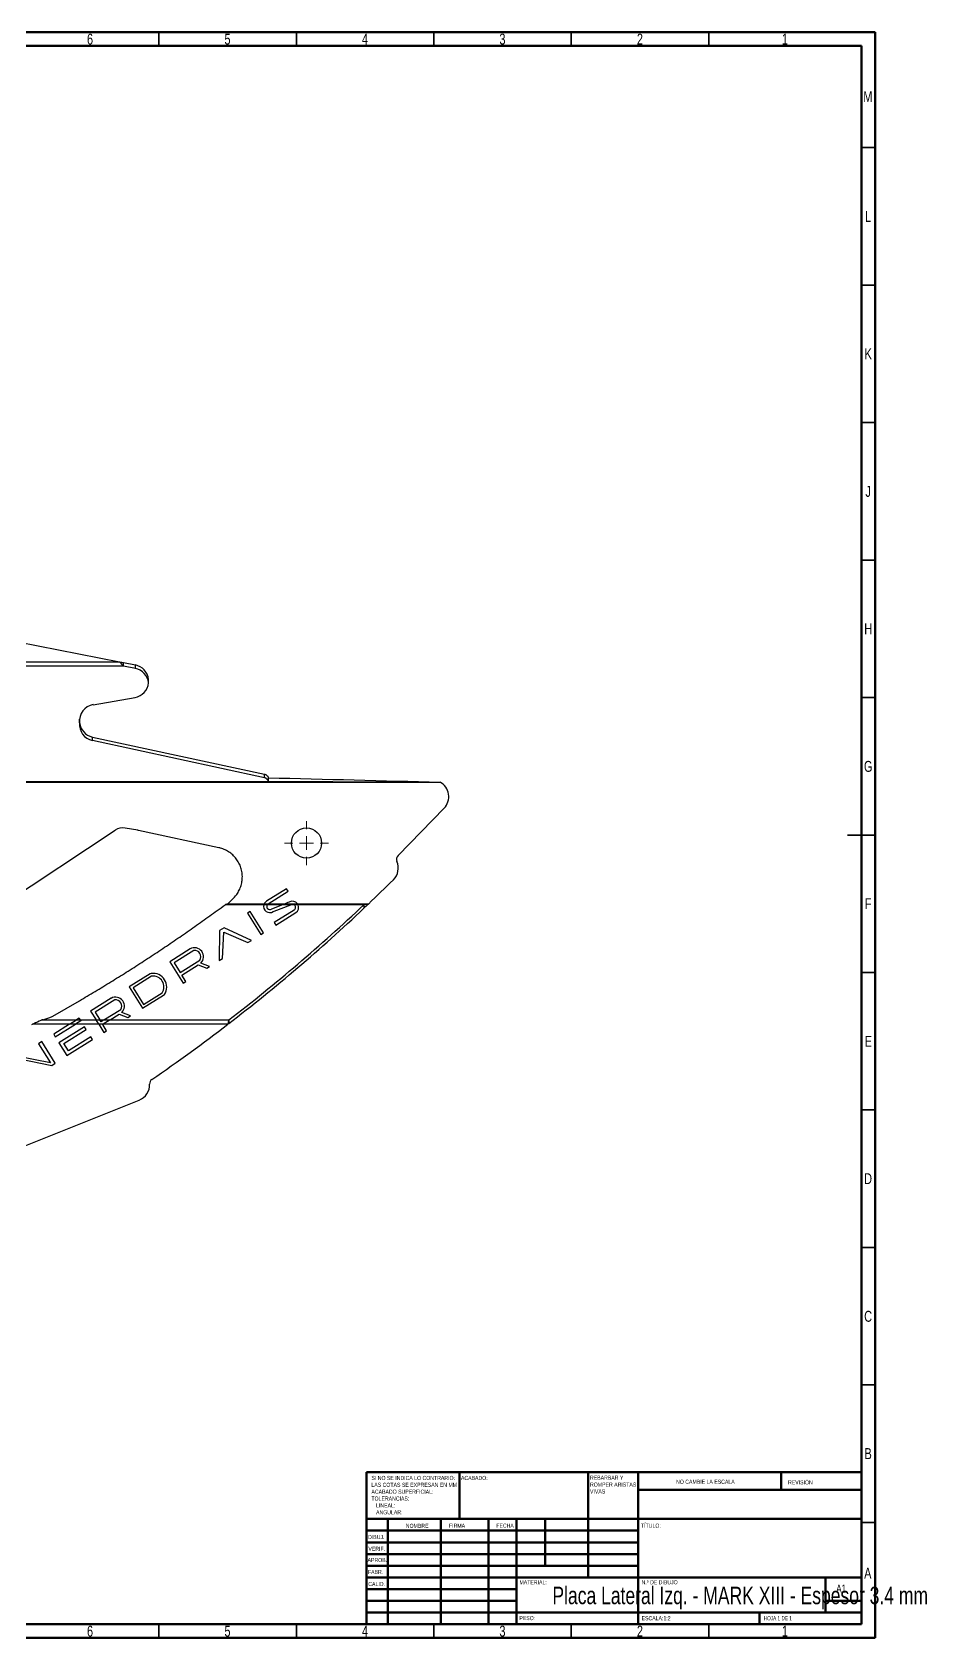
# Model space of a CAD drawing. Header units: millimetres. Extents: x 15 to 855, y 5 to 589.
# Drawn here: x 529 to 855, y 5 to 589 of the extents above; entities that cross this region are included whole.
import ezdxf

# ---------------------------------------------------------------- set-up
doc = ezdxf.new("R2010")
doc.units = ezdxf.units.MM
doc.styles.add('SLDTEXTSTYLE0', font='TXT', dxfattribs={"width": 0.75})
doc.styles.add('SLDTEXTSTYLE1', font='TXT', dxfattribs={"width": 0.681818})

# ---------------------------------------------------------------- blocks, each defined once
blk = doc.blocks.new('SW_NOTE_0')
at = {"color": 0, "linetype": 'Continuous', "lineweight": 0, "char_height": 1.5, "attachment_point": 1, "style": 'SLDTEXTSTYLE0'}
for s, insert in [('SI NO SE INDICA LO CONTRARIO:', (0, 1.93)), ('ACABADO SUPERFICIAL:', (0, -3.07)), ('TOLERANCIAS:', (0, -5.57)), ('LAS COTAS SE EXPRESAN EN MM', (0, -0.57)), ('ANGULAR:', (1.69, -10.57)), ('LINEAL:', (1.69, -8.07))]:
    blk.add_mtext(s, dxfattribs=dict(at, insert=insert))
blk = doc.blocks.new('SW_NOTE_0_1')
at = {"color": 0, "linetype": 'Continuous', "lineweight": 0, "char_height": 1.5, "attachment_point": 1, "style": 'SLDTEXTSTYLE0'}
for s, insert in [('REBARBAR Y', (0, 1.93)), ('VIVAS', (0, -3.07)), ('ROMPER ARISTAS', (0, -0.57))]:
    blk.add_mtext(s, dxfattribs=dict(at, insert=insert))
blk = doc.blocks.new('SW_CENTERMARKSYMBOL_20')
at = {"color": 0, "linetype": 'Continuous', "lineweight": 18}
for p, q in [((0, 5), (0, 8)), ((-5, 0), (-8, 0)), ((0, 0), (-2.5, 0)), ((0, 0), (0, 2.5)), ((0, 0), (0, -2.5)), ((0, 0), (2.5, 0)), ((5, 0), (8, 0)), ((0, -5), (0, -8))]:
    blk.add_line(p, q, dxfattribs=at)

msp = doc.modelspace()

# ---------------------------------------------------------------- linework, layer by layer
at = {"color": 7, "linetype": 'Continuous', "lineweight": 70}
for p, q in [((15, 589), (836, 589)), ((20, 584), (831, 584)), ((831, 584), (831, 10)), ((836, 589), (836, 5)), ((831, 10), (20, 10)), ((836, 5), (15, 5))]:
    msp.add_line(p, q, dxfattribs=at)
at = {"color": 7, "linetype": 'Continuous', "lineweight": 35}
for p, q in [((575.5, 584), (575.5, 589)), ((625.5, 584), (625.5, 589)), ((675.5, 584), (675.5, 589)), ((725.5, 584), (725.5, 589)), ((775.5, 584), (775.5, 589)), ((831, 547), (836, 547)), ((831, 497), (836, 497)), ((831, 447), (836, 447)), ((831, 397), (836, 397)), ((831, 347), (836, 347)), ((836, 297), (826, 297)), ((831, 297), (836, 297)), ((831, 247), (836, 247)), ((831, 197), (836, 197)), ((831, 147), (836, 147)), ((831, 97), (836, 97)), ((831, 47), (836, 47)), ((575.5, 10), (575.5, 5)), ((625.5, 10), (625.5, 5)), ((675.5, 10), (675.5, 5)), ((725.5, 10), (725.5, 5)), ((775.5, 10), (775.5, 5))]:
    msp.add_line(p, q, dxfattribs=at)
at = {"color": 7, "linetype": 'Continuous', "lineweight": 25}
for p, q in [((514.79, 369.1), (561.18, 359.98)), ((562.6, 358.41), (494.06, 358.41)), ((494.42, 359.98), (561.18, 359.98)), ((562.6, 358.41), (562.6, 359.7)), ((562.6, 359.7), (566.95, 358.85)), ((566.95, 357.55), (562.6, 358.41)), ((566.95, 357.55), (566.95, 358.85)), ((571.76, 352.31), (571.76, 353.6)), ((551.59, 344.4), (566.82, 347.05)), ((546.65, 337.84), (546.65, 339.14)), ((551.35, 331.33), (551.35, 332.62)), ((551.35, 332.62), (613.86, 319.13)), ((613.86, 317.84), (551.35, 331.33)), ((523.38, 316.51), (615.34, 316.51)), ((523.66, 316.23), (677.76, 316.23)), ((613.86, 317.84), (613.86, 319.13)), ((615.34, 316.51), (615.34, 317.8)), ((662.5, 289.55), (679.23, 306.75)), ((518.94, 271.9), (559.59, 298.73)), ((567.85, 298.71), (563.23, 299.51)), ((597.25, 292.36), (568.05, 298.67)), ((602.98, 274.39), (603.38, 274.84)), ((621.96, 277.48), (614.65, 272.92)), ((615.25, 271.97), (622.55, 276.53)), ((622.55, 276.53), (621.96, 277.48)), ((613.68, 271.62), (599.58, 271.62)), ((600.52, 271.9), (602.76, 274.15)), ((613.78, 271.9), (600.52, 271.9)), ((608.74, 269.22), (607.79, 268.63)), ((613.59, 261.46), (608.74, 269.22)), ((614.89, 271.62), (613.68, 271.62)), ((615.15, 271.9), (613.78, 271.9)), ((620.45, 271.62), (614.89, 271.62)), ((621.17, 271.9), (615.15, 271.9)), ((620.45, 271.62), (616.44, 270.06)), ((617.03, 269.12), (617.48, 269.29)), ((624.7, 269.72), (617.39, 265.16)), ((617.48, 269.29), (623.49, 271.62)), ((617.99, 264.21), (625.29, 268.77)), ((621.17, 271.9), (620.45, 271.62)), ((623.49, 271.62), (620.45, 271.62)), ((622.46, 272.4), (621.17, 271.9)), ((625.98, 271.9), (621.17, 271.9)), ((622.91, 272.58), (622.46, 272.4)), ((623.49, 271.62), (623.5, 271.63)), ((624.71, 271.62), (623.49, 271.62)), ((626.13, 271.62), (624.71, 271.62)), ((651.7, 271.9), (625.98, 271.9)), ((650.04, 271.62), (626.13, 271.62)), ((650.04, 271.62), (650.04, 270.33)), ((599.23, 263.28), (597.58, 262.25)), ((609.13, 258.68), (599.23, 263.28)), ((607.79, 268.63), (612.64, 260.87)), ((617.39, 265.16), (617.99, 264.21)), ((597.58, 262.25), (597.38, 251.34)), ((598.66, 252.14), (599.08, 261.68)), ((599.08, 261.68), (607.85, 257.87)), ((607.85, 257.87), (609.13, 258.68)), ((612.64, 260.87), (613.59, 261.46)), ((586.87, 255.56), (579.44, 250.91)), ((588.26, 255.01), (581.05, 250.51)), ((583.22, 247.03), (590.43, 251.53)), ((597.38, 251.34), (598.66, 252.14)), ((572.34, 246.48), (564.75, 241.74)), ((572.87, 245.63), (566.13, 241.42)), ((572.73, 246.62), (572.34, 246.48)), ((579.44, 250.91), (584.29, 243.15)), ((581.05, 250.51), (583.22, 247.03)), ((583.86, 246.01), (589.84, 249.75)), ((585.26, 243.76), (583.86, 246.01)), ((589.84, 249.75), (593, 248.6)), ((593.97, 249.21), (590.74, 250.39)), ((593, 248.6), (593.97, 249.21)), ((564.75, 241.74), (569.6, 233.98)), ((566.13, 241.42), (569.92, 235.35)), ((569.92, 235.35), (576.66, 239.57)), ((584.29, 243.15), (585.26, 243.76)), ((536.97, 231.09), (546.59, 236.72)), ((558.13, 237.6), (550.68, 232.94)), ((559.5, 237.04), (552.29, 232.53)), ((569.6, 233.98), (577.19, 238.72)), ((577.19, 238.72), (577.49, 239.01)), ((543.01, 228.15), (529.58, 228.15)), ((532.96, 229.72), (545.53, 229.72)), ((533.28, 229.83), (535.85, 230.61)), ((543.01, 228.15), (537.24, 224.54)), ((537.84, 223.57), (545.18, 228.15)), ((543.01, 228.15), (545.53, 229.72)), ((545.18, 228.15), (543.01, 228.15)), ((547.17, 229.4), (545.18, 228.15)), ((553.67, 228.15), (545.18, 228.15)), ((546.56, 230.37), (545.53, 229.72)), ((545.53, 229.72), (546.97, 229.72)), ((546.97, 229.72), (546.56, 230.37)), ((546.97, 229.72), (547.17, 229.4)), ((546.97, 229.72), (552.69, 229.72)), ((550.68, 232.94), (552.69, 229.72)), ((552.29, 232.53), (554.05, 229.72)), ((553.67, 228.15), (552.69, 229.72)), ((552.69, 229.72), (554.05, 229.72)), ((553.67, 228.15), (555.53, 225.18)), ((555.27, 228.15), (553.67, 228.15)), ((554.46, 229.06), (554.05, 229.72)), ((554.05, 229.72), (555.52, 229.72)), ((555.52, 229.72), (554.46, 229.06)), ((555.1, 228.04), (555.27, 228.15)), ((556.5, 225.79), (555.1, 228.04)), ((557.79, 229.72), (555.27, 228.15)), ((600.57, 228.15), (555.27, 228.15)), ((555.52, 229.72), (561.67, 233.56)), ((555.52, 229.72), (557.79, 229.72)), ((557.79, 229.72), (561.08, 231.78)), ((557.79, 229.72), (600.94, 229.72)), ((561.08, 231.78), (564.24, 230.63)), ((565.22, 231.24), (561.98, 232.42)), ((564.24, 230.63), (565.22, 231.24)), ((600.94, 229.72), (600.94, 228.43)), ((537.24, 224.54), (537.84, 223.57)), ((548.5, 227.28), (539.17, 221.45)), ((540.95, 221.21), (549.11, 226.3)), ((542.08, 216.78), (551.41, 222.61)), ((550.8, 223.59), (542.65, 218.49)), ((549.11, 226.3), (548.5, 227.28)), ((551.41, 222.61), (550.8, 223.59)), ((555.53, 225.18), (556.5, 225.79)), ((536.04, 214.12), (524.3, 216.46)), ((532.92, 221.84), (531.69, 221.08)), ((531.69, 221.08), (536.04, 214.12)), ((537.83, 213.97), (532.92, 221.84)), ((539.17, 221.45), (542.08, 216.78)), ((542.65, 218.49), (540.95, 221.21)), ((524.87, 215.55), (536.61, 213.21)), ((536.61, 213.21), (537.83, 213.97)), ((512.46, 178.2), (568.36, 200.58))]:
    msp.add_line(p, q, dxfattribs=at)
at = {"color": 7, "linetype": 'Continuous', "lineweight": 50}
for p, q in [((651, 65.25), (831, 65.25)), ((651, 65.25), (651, 10)), ((684.8, 48.25), (684.8, 65.25)), ((731.6, 65.25), (731.6, 27)), ((749.8, 65.25), (749.8, 10)), ((801.8, 58.88), (801.8, 65.25)), ((831, 58.88), (749.8, 58.88)), ((831, 48.25), (651, 48.25)), ((658.8, 48.25), (658.8, 10)), ((677.99, 48.25), (677.99, 10)), ((695.4, 48.25), (695.4, 10)), ((705.6, 10), (705.6, 48.25)), ((716, 31.25), (716, 48.25)), ((749.8, 44), (651, 44)), ((749.8, 39.75), (651, 39.75)), ((749.8, 35.5), (651, 35.5)), ((749.8, 31.25), (651, 31.25)), ((705.6, 27), (651, 27)), ((705.6, 27), (831, 27)), ((818, 14.25), (818, 27)), ((705.6, 22.75), (651, 22.75)), ((705.6, 18.5), (651, 18.5)), ((831, 18.5), (818, 18.5)), ((651, 14.25), (831, 14.25)), ((794, 10), (794, 14.25))]:
    msp.add_line(p, q, dxfattribs=at)
at = {"color": 7, "linetype": 'Continuous', "lineweight": 25}
msp.add_circle((629.19, 294.07), 5.5, dxfattribs=at)
for centre, radius, start, end in [((565.79, 352.96), 6, 6.18174, 78.87288), ((565.79, 351.67), 6, 6.18174, 78.87288), ((565.79, 352.96), 6, 279.85575, 353.81826), ((552.62, 338.49), 6, 99.85575, 186.18174), ((552.62, 337.2), 6, 173.81826, 257.81884), ((552.62, 338.49), 6, 186.18174, 257.81884), ((674.93, 310.93), 6, 315.78452, 61.95047), ((562.37, 294.58), 5, 80.1593, 123.84278), ((566.99, 293.78), 5, 77.81884, 80.1593), ((596.2, 287.47), 5, 76.83493, 77.81884), ((656.58, 285), 6, 314.72261, 23.20016), ((663.93, 288.16), 2, 135.78452, 203.20016), ((212.41, 733.5), 637.22, 313.58179, 314.72261), ((599.61, 278.13), 5, 318.9354, 322.92887), ((212.41, 734.79), 637.22, 307.56965, 313.37635), ((212.41, 733.5), 637.22, 307.56965, 313.37635), ((599.21, 277.68), 5, 315.15326, 318.9354), ((615.84, 271.02), 2.24, 164.31828, 302), ((615.84, 271.02), 2.24, 122, 156.72497), ((615.84, 271.02), 1.12, 147.38591, 302), ((615.84, 271.02), 1.12, 122, 128.00672), ((624.1, 270.68), 2.24, 33.18427, 122), ((624.1, 270.68), 1.12, 302, 57.39962), ((624.1, 270.68), 2.24, 302, 24.99136), ((588.5, 252.75), 3.25, 313.50893, 120.12184), ((588.5, 252.75), 2.28, 327.87434, 96.12566), ((573.43, 241.76), 4.91, 325.77572, 98.22428), ((573.43, 241.76), 3.91, 325.77572, 98.22428), ((544.02, 241.1), 5.07, 300.3301, 300.51419), ((559.74, 234.77), 3.25, 313.5887, 119.6774), ((559.74, 234.77), 2.28, 327.87434, 96.12566), ((534.35, 235.58), 5.19, 286.81024, 300.28028), ((212.41, 733.5), 637.22, 304.46326, 307.52835), ((566.13, 206.15), 6, 291.80916, 2.31996), ((574.13, 206.47), 2, 124.46326, 182.31996)]:
    msp.add_arc(centre, radius, start, end, dxfattribs=at)
for points in [[(561.18, 359.98), (561.65, 359.44), (562.13, 358.91), (562.6, 358.41)], [(561.18, 359.98), (561.65, 359.89), (562.13, 359.79), (562.6, 359.7)], [(615.34, 317.8), (636.14, 317.3), (656.95, 316.77), (677.76, 316.23)], [(615.34, 316.51), (636.14, 316.42), (656.95, 316.33), (677.76, 316.23)], [(613.78, 271.9), (613.74, 271.81), (613.71, 271.72), (613.68, 271.62)], [(614.89, 271.62), (614.96, 271.73), (615.05, 271.82), (615.15, 271.9)], [(626.13, 271.62), (626.09, 271.72), (626.04, 271.81), (625.98, 271.9)], [(651.7, 271.9), (651.15, 271.81), (650.59, 271.71), (650.04, 271.62)], [(651.7, 271.9), (651.15, 271.37), (650.59, 270.83), (650.04, 270.33)], [(529.58, 228.15), (529.45, 228.1), (529.32, 228.06), (529.19, 228.02)], [(530.05, 228.36), (529.9, 228.28), (529.74, 228.21), (529.58, 228.15)], [(532.6, 229.57), (531.75, 229.18), (530.9, 228.77), (530.05, 228.36)], [(532.96, 229.72), (532.84, 229.68), (532.72, 229.63), (532.6, 229.57)], [(533.28, 229.83), (533.17, 229.8), (533.07, 229.76), (532.96, 229.72)], [(600.94, 229.72), (600.81, 229.23), (600.69, 228.69), (600.57, 228.15)], [(600.94, 228.43), (600.81, 228.34), (600.69, 228.25), (600.57, 228.15)]]:
    msp.add_open_spline(points, degree=3, dxfattribs=at)
for points, knots in [([(613.86, 319.13), (613.9, 319.12), (613.99, 319.1), (614.12, 319.06), (614.24, 319.01), (614.4, 318.94), (614.59, 318.82), (614.8, 318.66), (614.98, 318.47), (615.14, 318.27), (615.26, 318.04), (615.31, 317.88), (615.34, 317.8)], [0, 0, 0, 0, 0.062623, 0.124989, 0.187388, 0.250106, 0.374961, 0.50007, 0.624925, 0.750035, 0.874953, 1, 1, 1, 1]), ([(615.34, 316.51), (615.33, 316.55), (615.3, 316.63), (615.25, 316.75), (615.2, 316.86), (615.11, 317.01), (614.98, 317.18), (614.8, 317.37), (614.59, 317.53), (614.37, 317.67), (614.12, 317.77), (613.95, 317.82), (613.86, 317.84)], [0, 0, 0, 0, 0.062623, 0.124989, 0.187388, 0.250106, 0.374961, 0.50007, 0.624925, 0.750035, 0.874953, 1, 1, 1, 1]), ([(603.6, 275.11), (603.75, 275.31), (604.08, 275.76), (604.53, 276.51), (604.95, 277.35), (605.29, 278.22), (605.55, 279.11), (605.74, 280.03), (605.84, 280.95), (605.87, 281.89), (605.82, 282.82), (605.69, 283.74), (605.48, 284.65), (605.19, 285.54), (604.83, 286.4), (604.39, 287.22), (603.89, 288.01), (603.32, 288.74), (602.69, 289.43), (602, 290.06), (601.26, 290.63), (600.48, 291.13), (599.65, 291.57), (598.79, 291.93), (598.02, 292.18), (597.53, 292.3), (597.34, 292.34)], [0.0080534, 0.0080534, 0.0080534, 0.0080534, 0.0422532, 0.0845064, 0.1267596, 0.1690128, 0.211266, 0.2535192, 0.2957724, 0.3380256, 0.3802788, 0.422532, 0.4647853, 0.5070385, 0.5492917, 0.5915449, 0.6337981, 0.6760513, 0.7183045, 0.7605577, 0.8028109, 0.8450641, 0.8873173, 0.9295705, 0.9718237, 0.9980405, 0.9980405, 0.9980405, 0.9980405]), ([(546.6, 236.73), (548.51, 237.85), (552.33, 240.11), (558.01, 243.56), (563.66, 247.08), (569.26, 250.66), (574.83, 254.3), (580.36, 258.01), (585.84, 261.77), (591.29, 265.6), (595.86, 268.89), (598.61, 270.91), (599.58, 271.62)], [0.0001279, 0.0001279, 0.0001279, 0.0001279, 0.1044505, 0.2089839, 0.313601, 0.4183028, 0.5230899, 0.6279633, 0.7329235, 0.8379714, 0.9431074, 1, 1, 1, 1]), ([(600.52, 271.9), (600.41, 271.87), (600.29, 271.83), (600.17, 271.8), (600.07, 271.77), (599.97, 271.74), (599.87, 271.71), (599.78, 271.68), (599.68, 271.65), (599.58, 271.62)], [0, 0, 0, 0, 0.0003683823, 0.0003683823, 0.0003683823, 0.0006777122, 0.0006777122, 0.0006777122, 0.000987432, 0.000987432, 0.000987432, 0.000987432]), ([(623.5, 271.63), (623.59, 271.69), (623.69, 271.73), (623.89, 271.79), (624, 271.8), (624.21, 271.8), (624.32, 271.78), (624.52, 271.72), (624.62, 271.68), (624.71, 271.62)], [0, 0, 0, 0, 0.25, 0.25, 0.5, 0.5, 0.75, 0.75, 1, 1, 1, 1])]:
    msp.add_open_spline(points, degree=3, knots=knots, dxfattribs=at)

# ---------------------------------------------------------------- block references
at = {"color": 7, "linetype": 'Continuous', "lineweight": 0}
for name, p in [('SW_CENTERMARKSYMBOL_20', (629.19, 294.07)), ('SW_NOTE_0', (652.8, 61.99)), ('SW_NOTE_0_1', (732.31, 62.07))]:
    msp.add_blockref(name, p, dxfattribs=at)

# ---------------------------------------------------------------- texts
for s, insert, char_height, attachment_point, style in [('6', (550.46, 588.44), 3.97, 2, 'SLDTEXTSTYLE0'), ('5', (600.46, 588.44), 3.97, 2, 'SLDTEXTSTYLE0'), ('4', (650.46, 588.44), 3.97, 2, 'SLDTEXTSTYLE0'), ('3', (700.46, 588.44), 3.97, 2, 'SLDTEXTSTYLE0'), ('2', (750.46, 588.44), 3.97, 2, 'SLDTEXTSTYLE0'), ('1', (803.21, 588.44), 3.97, 2, 'SLDTEXTSTYLE0'), ('M', (833.36, 567.5), 3.97, 2, 'SLDTEXTSTYLE0'), ('L', (833.45, 523.94), 3.97, 2, 'SLDTEXTSTYLE0'), ('K', (833.49, 474), 3.97, 2, 'SLDTEXTSTYLE0'), ('J', (833.47, 423.94), 3.97, 2, 'SLDTEXTSTYLE0'), ('H', (833.49, 374), 3.97, 2, 'SLDTEXTSTYLE0'), ('G', (833.49, 323.94), 3.97, 2, 'SLDTEXTSTYLE0'), ('F', (833.46, 274), 3.97, 2, 'SLDTEXTSTYLE0'), ('E', (833.51, 223.94), 3.97, 2, 'SLDTEXTSTYLE0'), ('D', (833.45, 174), 3.97, 2, 'SLDTEXTSTYLE0'), ('C', (833.46, 123.94), 3.97, 2, 'SLDTEXTSTYLE0'), ('B', (833.47, 74), 3.97, 2, 'SLDTEXTSTYLE0'), ('ACABADO:', (685.37, 63.92), 1.5, 1, 'SLDTEXTSTYLE0'), ('NO CAMBIE LA ESCALA', (763.61, 62.53), 1.5, 1, 'SLDTEXTSTYLE0'), ('REVISIÓN', (804.33, 62.33), 1.5, 1, 'SLDTEXTSTYLE0'), ('TÍTULO:', (750.86, 46.58), 1.5, 1, 'SLDTEXTSTYLE0'), ('DIBUJ.', (651.59, 42.43), 1.5, 1, 'SLDTEXTSTYLE0'), ('NOMBRE', (665.32, 46.5), 1.5, 1, 'SLDTEXTSTYLE0'), ('FIRMA', (681.03, 46.56), 1.5, 1, 'SLDTEXTSTYLE0'), ('FECHA', (698.21, 46.58), 1.5, 1, 'SLDTEXTSTYLE0'), ('VERIF.', (651.7, 38.15), 1.5, 1, 'SLDTEXTSTYLE0'), ('APROB.', (651.4, 34.06), 1.5, 1, 'SLDTEXTSTYLE0'), ('FABR.', (651.54, 29.73), 1.5, 1, 'SLDTEXTSTYLE0'), ('A', (833.34, 30.5), 3.97, 2, 'SLDTEXTSTYLE0'), ('CALID.', (651.67, 25.35), 1.5, 1, 'SLDTEXTSTYLE0'), ('MATERIAL:', (706.65, 25.99), 1.5, 1, 'SLDTEXTSTYLE0'), ('Placa Lateral Izq. - MARK XIII - Espesor 3.4 mm', (786.94, 23.61), 6.35, 2, 'SLDTEXTSTYLE0'), ('N.º DE DIBUJO', (751.07, 25.99), 1.5, 1, 'SLDTEXTSTYLE0'), ('A1', (821.87, 24.41), 2.91, 1, 'SLDTEXTSTYLE0'), ('PESO:', (706.62, 12.95), 1.499, 1, 'SLDTEXTSTYLE0'), ('ESCALA:1:2', (751.07, 12.9), 1.5, 1, 'SLDTEXTSTYLE0'), ('HOJA 1 DE 1', (795.48, 12.9), 1.5, 1, 'SLDTEXTSTYLE1'), ('6', (550.46, 9.44), 3.97, 2, 'SLDTEXTSTYLE0'), ('5', (600.46, 9.44), 3.97, 2, 'SLDTEXTSTYLE0'), ('4', (650.46, 9.44), 3.97, 2, 'SLDTEXTSTYLE0'), ('3', (700.46, 9.44), 3.97, 2, 'SLDTEXTSTYLE0'), ('2', (750.46, 9.44), 3.97, 2, 'SLDTEXTSTYLE0'), ('1', (803.21, 9.44), 3.97, 2, 'SLDTEXTSTYLE0')]:
    msp.add_mtext(s, dxfattribs=dict(at, insert=insert, char_height=char_height, attachment_point=attachment_point, style=style))

doc.saveas('drawing.dxf')
